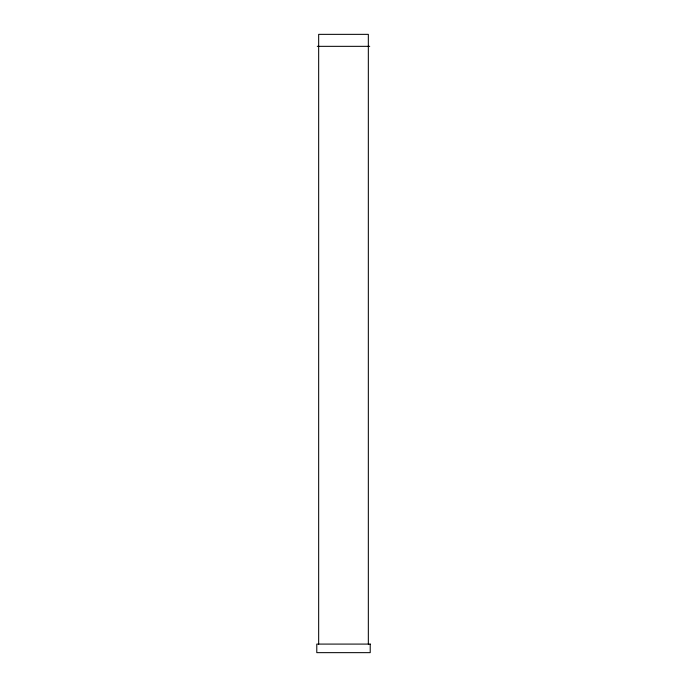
<?xml version="1.0" encoding="UTF-8"?>
<svg xmlns="http://www.w3.org/2000/svg" width="687" height="687" viewBox="0 0 687 687"><rect width="100%" height="100%" fill="white"/><g stroke="black" fill="none" stroke-linecap="round" stroke-linejoin="round"><path stroke-width="1.03" d="M317.282 46.338L369.718 46.338M368.335 644.088L368.335 34.35L318.665 34.35L318.665 644.088M370.216 644.088L316.784 644.088L316.784 652.65L370.216 652.65L370.216 644.088"/></g></svg>
